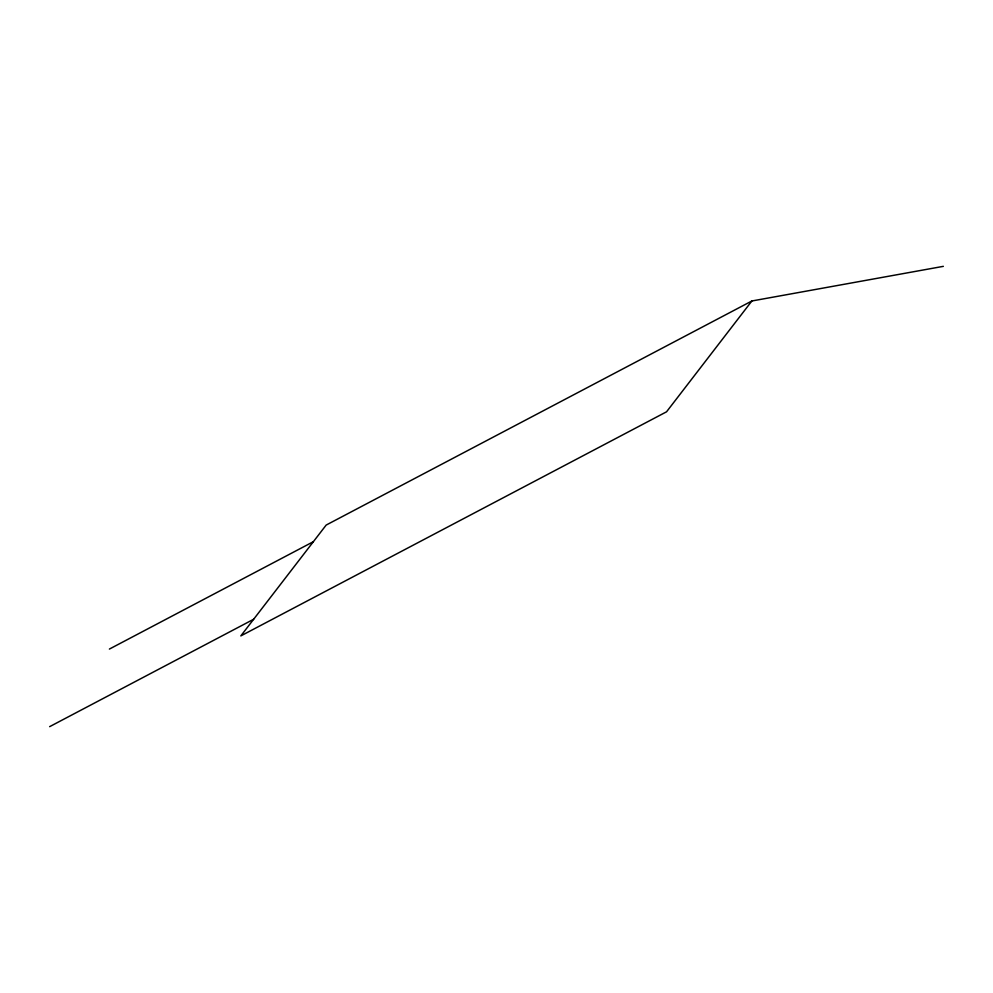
<?xml version="1.0" encoding="UTF-8"?>
<svg xmlns="http://www.w3.org/2000/svg" width="993" height="993" viewBox="0 0 993 993"><rect width="100%" height="100%" fill="white"/><g stroke="black" fill="none" stroke-linecap="round" stroke-linejoin="round"><path stroke-width="1.49" d="M751.875 300.978L666.539 411.81L240.827 635.905L326.163 525.074L751.875 300.978L943.35 266.347M109.391 649.074L313.366 541.694M49.65 726.653L253.637 619.272"/></g></svg>
